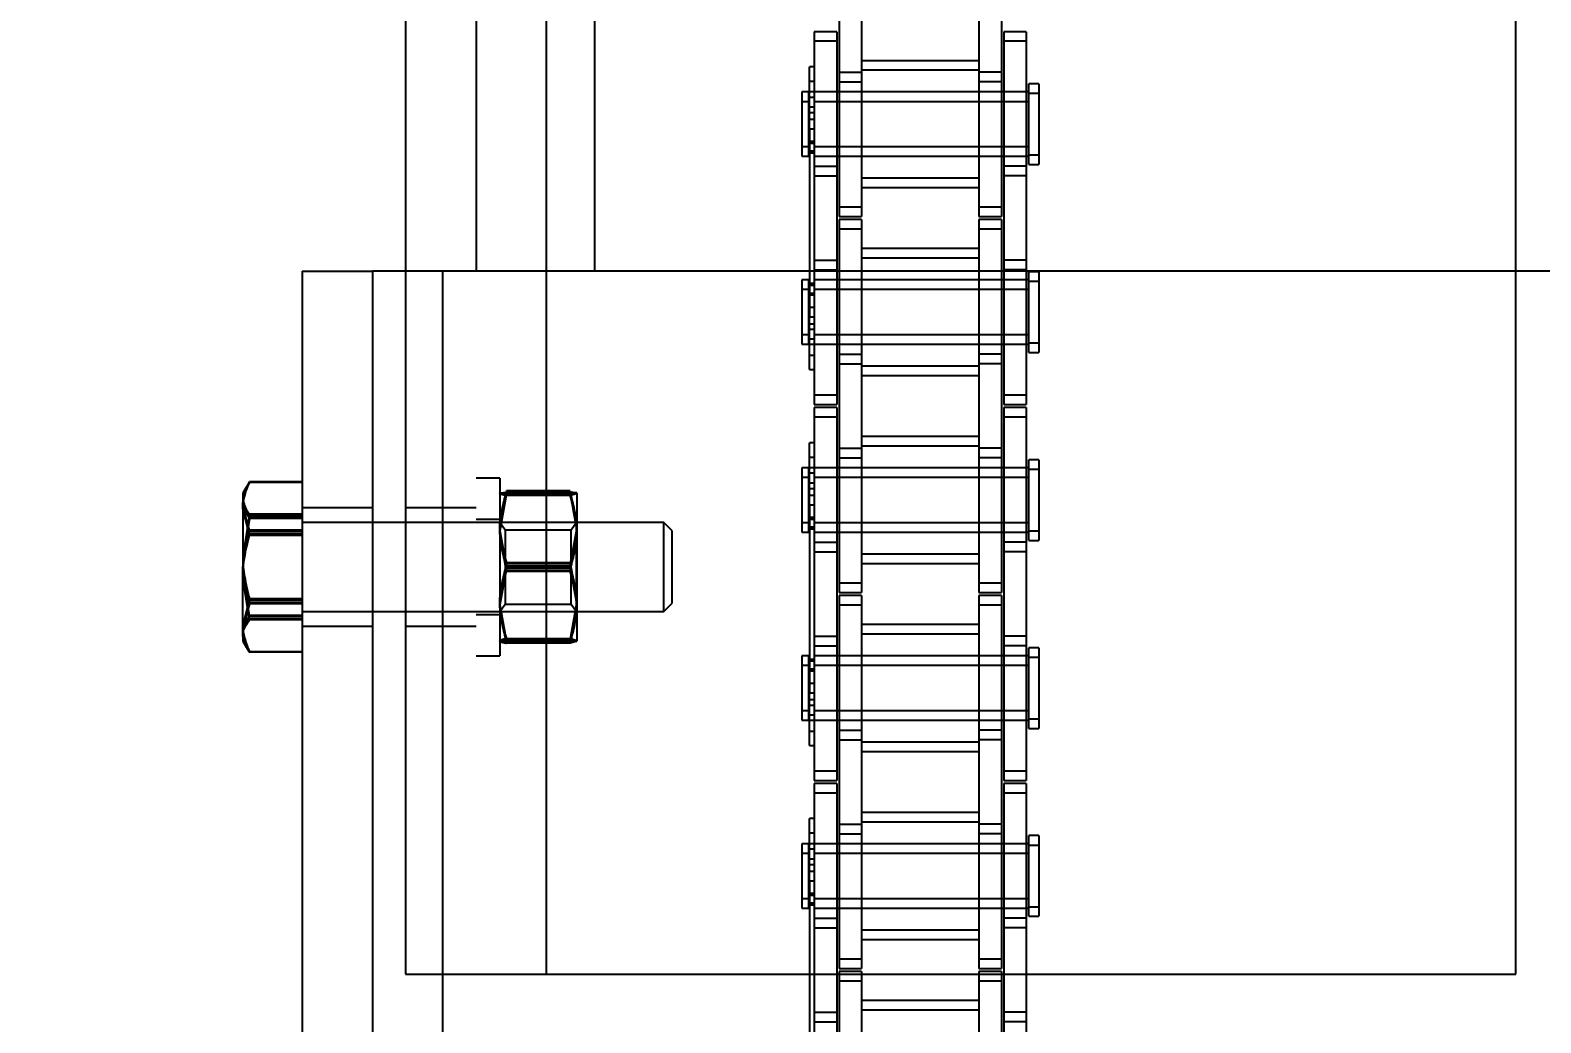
# Model space of a CAD drawing. Header units: metres. Extents: x 0 to 63075, y 0 to 44550.
# Drawn here: x 13743.6 to 13845.6, y 29426.5 to 29493.6 of the extents above; entities that cross this region are included whole.
import ezdxf

# ---------------------------------------------------------------- set-up
doc = ezdxf.new("R2010")
doc.units = ezdxf.units.M
doc.header["$LTSCALE"] = 75
doc.linetypes.add('HIDDEN2', pattern=[4.7625, 3.175, -1.5875])
for name, color, linetype in [('18_COTAS', 7, 'Continuous'), ('SDM', 7, 'Continuous'), ('SL1', 8, 'Continuous'), ('SL4', 4, 'Continuous'), ('ST1', 7, 'HIDDEN2')]:
    doc.layers.add(name, color=color, linetype=linetype)
doc.styles.add('ROMANS', font='ROMANS.SHX')
doc.dimstyles.new('75___1-75', dxfattribs={"dimscale": 75, "dimtxt": 2.5, "dimasz": 2, "dimexe": 1.5, "dimexo": 1, "dimgap": 0.5, "dimtad": 1, "dimdec": 0, "dimzin": 12, "dimtxsty": 'ROMANS', "dimcen": 0, "dimclrd": 256, "dimclre": 256, "dimclrt": 3, "dimazin": 3, "dimtfac": 1, "dimtdec": 0, "dimtmove": 0, "dimatfit": 0, "dimfxl": 1, "dimlwd": -1, "dimlwe": -1, "dimarcsym": 0})

# ---------------------------------------------------------------- blocks, each defined once
blk = doc.blocks.new('A$C1d93b9d1')
at = {"layer": 'SL1'}
for radius, start, end in [(1979, 150.48869, 76.2155), (1915.5, 151.39767, 77.94663), (1915.5, 151.39767, 77.48242), (1907.5, 151.51701, 77.89531)]:
    blk.add_arc((6031.73, 6950), radius, start, end, dxfattribs=at)
blk = doc.blocks.new('*D27')
at = {"layer": '18_COTAS', "transparency": 16777216}
for p, q in [((12131.24, 27878.33), (12131.24, 30705.37)), ((13913.74, 30509.57), (13913.74, 30705.37)), ((11981.24, 30592.87), (11122.31, 30592.87)), ((13913.74, 30592.87), (12131.24, 30592.87)), ((14063.74, 30592.87), (14213.74, 30592.87))]:
    blk.add_line(p, q, dxfattribs=at)
for points in [[(11981.24, 30617.87), (11981.24, 30567.87), (12131.24, 30592.87)], [(14063.74, 30617.87), (14063.74, 30567.87), (13913.74, 30592.87)]]:
    blk.add_solid(points, dxfattribs=at)
at = {"layer": 'Defpoints', "color": 0, "transparency": 16777216}
for p in [(13913.74, 30592.87), (13913.74, 30434.57), (12131.24, 27803.33)]:
    blk.add_point(p, dxfattribs=at)
at = {"layer": '18_COTAS', "color": 3, "transparency": 16777216, "insert": (11476.78, 30724.12), "char_height": 187.5, "attachment_point": 5, "style": 'ROMANS'}
blk.add_mtext('1782', dxfattribs=at)
blk = doc.blocks.new('A$C429c7d53')
at = {"layer": 'SL4'}
for p, q in [((48.23, 3289.74), (48.23, 2339.74)), ((57.76, 2339.74), (57.76, 3129.5)), ((123.23, 2339.74), (123.23, 3005.31)), ((41.24, 2387.24), (46, 2387.24)), ((41.24, 2387.24), (41.24, 2287.24)), ((46, 2387.24), (46, 2287.24)), ((48.23, 2387.24), (46, 2387.24)), ((262.77, 2387.24), (123.23, 2387.24)), ((37.46, 2372.62), (37.24, 2372.24)), ((37.24, 2372.24), (37.24, 2371.17)), ((37.68, 2372.95), (37.51, 2372.61)), ((41.24, 2372.99), (37.68, 2372.99)), ((41.24, 2372.99), (37.68, 2372.99)), ((41.24, 2372.95), (37.68, 2372.95)), ((37.68, 2369.38), (37.24, 2371.17)), ((37.24, 2371.17), (37.24, 2366.52)), ((48.23, 2370.24), (46, 2370.24)), ((41.24, 2369.38), (37.68, 2369.38)), ((37.68, 2363.67), (37.24, 2366.52)), ((37.24, 2362.59), (37.24, 2366.52)), ((46, 2364.24), (48.23, 2364.24)), ((41.24, 2363.67), (37.68, 2363.67)), ((37.24, 2362.59), (37.24, 2362.24)), ((37.24, 2362.24), (37.46, 2361.85)), ((37.46, 2361.85), (37.53, 2361.72)), ((41.24, 2361.52), (37.68, 2361.52)), ((41.24, 2361.49), (37.68, 2361.49)), ((41.24, 2361.48), (37.68, 2361.48)), ((48.23, 2339.74), (57.76, 2339.74)), ((50.76, 2334.74), (50.76, 2339.74)), ((57.76, 2339.74), (123.23, 2339.74)), ((75.51, 2339.74), (75.51, 2334.74)), ((75.84, 2339.74), (75.84, 2336.51)), ((77.36, 2339.74), (77.36, 2336.51)), ((77.52, 2339.74), (77.52, 2339.26)), ((79.03, 2339.74), (79.03, 2339.26)), ((86.96, 2339.74), (86.96, 2339.26)), ((88.49, 2339.74), (88.49, 2339.26)), ((88.64, 2339.74), (88.64, 2336.51)), ((90.16, 2339.74), (90.16, 2336.51)), ((79.03, 2339.26), (77.52, 2339.26)), ((77.52, 2339.26), (77.52, 2334.74)), ((79.03, 2339.26), (79.03, 2334.74)), ((88.49, 2339.26), (86.96, 2339.26)), ((86.96, 2339.26), (86.96, 2334.74)), ((88.49, 2339.26), (88.49, 2334.74)), ((86.96, 2337.95), (79.03, 2337.95)), ((75.84, 2336.51), (77.36, 2336.51)), ((75.84, 2336.51), (75.84, 2334.74)), ((77.36, 2336.51), (77.36, 2334.74)), ((86.96, 2337.3), (79.03, 2337.3)), ((90.16, 2336.51), (88.64, 2336.51)), ((88.64, 2336.51), (88.64, 2334.74)), ((90.16, 2336.51), (90.16, 2334.74))]:
    blk.add_line(p, q, dxfattribs=at)
for points, knots in [([(37.24, 2371.17), (37.24, 2371.21), (37.24, 2371.81), (37.47, 2372.4), (37.68, 2372.95)], [0, 0, 0, 0, 0.070201, 1, 1, 1, 1]), ([(37.24, 2366.52), (37.24, 2366.59), (37.24, 2367.56), (37.47, 2368.5), (37.68, 2369.38)], [0, 0, 0, 0, 0.070201, 1, 1, 1, 1]), ([(37.24, 2362.59), (37.24, 2362.68), (37.26, 2363.04), (37.5, 2363.39), (37.68, 2363.67)], [0, 0, 0, 0, 0.231849, 1, 1, 1, 1]), ([(37.68, 2361.52), (37.63, 2361.6), (37.37, 2361.95), (37.29, 2362.31), (37.24, 2362.59)], [0, 0, 0, 0, 0.211001, 1, 1, 1, 1])]:
    blk.add_open_spline(points, degree=3, knots=knots, dxfattribs=at)
at = {"layer": 'ST1'}
for p, q in [((53, 3339.74), (53, 2339.74)), ((61, 3339.74), (61, 2339.74)), ((57.76, 2339.74), (57.76, 3129.5)), ((77.52, 2406.36), (77.52, 2400.01)), ((79.03, 2406.36), (79.03, 2400.01)), ((86.96, 2406.36), (86.96, 2400.01)), ((88.49, 2406.36), (88.49, 2400.01)), ((75.84, 2403.41), (75.84, 2402.76)), ((77.36, 2403.41), (75.84, 2403.41)), ((77.36, 2403.41), (77.36, 2402.76)), ((88.64, 2403.41), (88.64, 2402.76)), ((90.16, 2403.41), (88.64, 2403.41)), ((90.16, 2403.41), (90.16, 2402.76)), ((75.84, 2402.76), (75.84, 2393.66)), ((77.36, 2402.76), (75.84, 2402.76)), ((77.36, 2402.76), (77.36, 2393.66)), ((88.64, 2402.76), (88.64, 2393.66)), ((90.16, 2402.76), (88.64, 2402.76)), ((90.16, 2402.76), (90.16, 2393.66)), ((75.51, 2400.07), (75.51, 2401.04)), ((75.84, 2401.04), (75.51, 2401.04)), ((86.96, 2401.45), (79.03, 2401.45)), ((86.96, 2400.8), (79.03, 2400.8)), ((75.51, 2400.07), (75.84, 2400.07)), ((75.51, 2396.84), (75.51, 2400.07)), ((77.52, 2400.67), (79.03, 2400.67)), ((77.52, 2400.01), (79.03, 2400.01)), ((77.52, 2400.01), (77.52, 2390.92)), ((79.03, 2400.01), (79.03, 2390.92)), ((88.49, 2400.67), (86.96, 2400.67)), ((88.49, 2400.01), (86.96, 2400.01)), ((86.96, 2400.01), (86.96, 2390.92)), ((88.49, 2400.01), (88.49, 2390.92)), ((90.34, 2399.23), (90.34, 2399.89)), ((91, 2399.89), (90.34, 2399.89)), ((91, 2399.89), (91, 2399.23)), ((75, 2399.34), (75, 2398.68)), ((75.47, 2399.34), (75, 2399.34)), ((75.47, 2398.68), (75.47, 2399.34)), ((75.84, 2398.97), (75.47, 2398.97)), ((77.36, 2399.34), (75.51, 2399.34)), ((90.34, 2399.34), (75.84, 2399.34)), ((79.03, 2399.34), (77.52, 2399.34)), ((86.96, 2399.34), (79.03, 2399.34)), ((88.49, 2399.34), (86.96, 2399.34)), ((90.16, 2399.34), (88.64, 2399.34)), ((90.34, 2394.44), (90.34, 2399.23)), ((91, 2399.23), (90.34, 2399.23)), ((91, 2399.23), (91, 2394.44)), ((75, 2398.68), (75, 2394.99)), ((75.47, 2398.68), (75, 2398.68)), ((75.47, 2394.99), (75.47, 2398.68)), ((75.84, 2398.31), (75.47, 2398.31)), ((75.51, 2397.94), (75.84, 2397.94)), ((77.36, 2398.68), (75.84, 2398.68)), ((90.34, 2398.68), (75.84, 2398.68)), ((79.03, 2398.68), (77.52, 2398.68)), ((86.96, 2398.68), (79.03, 2398.68)), ((88.49, 2398.68), (86.96, 2398.68)), ((90.16, 2398.68), (88.64, 2398.68)), ((75.51, 2397.49), (75.84, 2397.49)), ((75.51, 2396.84), (75.84, 2396.84)), ((75.51, 2396.84), (75.51, 2384.14)), ((75.47, 2396.01), (75.84, 2396.01)), ((75.51, 2395.87), (75.84, 2395.87)), ((75, 2395.65), (75.47, 2395.65)), ((75, 2394.99), (75.47, 2394.99)), ((75.47, 2395.36), (75.84, 2395.36)), ((75.51, 2395.22), (75.84, 2395.22)), ((75.84, 2395.65), (77.36, 2395.65)), ((75.84, 2395.65), (90.34, 2395.65)), ((75.84, 2394.99), (77.36, 2394.99)), ((75.84, 2394.99), (90.34, 2394.99)), ((77.52, 2395.65), (79.03, 2395.65)), ((77.52, 2394.99), (79.03, 2394.99)), ((79.03, 2395.65), (86.96, 2395.65)), ((79.03, 2394.99), (86.96, 2394.99)), ((86.96, 2395.65), (88.49, 2395.65)), ((86.96, 2394.99), (88.49, 2394.99)), ((88.64, 2395.65), (90.16, 2395.65)), ((88.64, 2394.99), (90.16, 2394.99)), ((90.34, 2395.09), (91, 2395.09)), ((75.84, 2394.32), (77.36, 2394.32)), ((75.84, 2393.66), (77.36, 2393.66)), ((75.84, 2393.66), (75.84, 2387.31)), ((77.36, 2393.66), (77.36, 2387.31)), ((90.16, 2394.32), (88.64, 2394.32)), ((90.16, 2393.66), (88.64, 2393.66)), ((88.64, 2393.66), (88.64, 2387.31)), ((90.16, 2393.66), (90.16, 2387.31)), ((90.34, 2394.44), (91, 2394.44)), ((79.03, 2393.53), (86.96, 2393.53)), ((79.03, 2392.88), (86.96, 2392.88)), ((77.52, 2391.57), (79.03, 2391.57)), ((86.96, 2391.57), (88.49, 2391.57)), ((77.52, 2390.92), (79.03, 2390.92)), ((77.52, 2390.71), (77.52, 2390.06)), ((79.03, 2390.71), (77.52, 2390.71)), ((79.03, 2390.71), (79.03, 2390.06)), ((86.96, 2390.92), (88.49, 2390.92)), ((86.96, 2390.71), (86.96, 2390.06)), ((88.49, 2390.71), (86.96, 2390.71)), ((88.49, 2390.71), (88.49, 2390.06)), ((77.52, 2390.06), (77.52, 2380.96)), ((79.03, 2390.06), (77.52, 2390.06)), ((79.03, 2390.06), (79.03, 2380.96)), ((86.96, 2390.06), (86.96, 2380.96)), ((88.49, 2390.06), (86.96, 2390.06)), ((88.49, 2390.06), (88.49, 2380.96)), ((86.96, 2388.75), (79.03, 2388.75)), ((75.84, 2387.97), (77.36, 2387.97)), ((86.96, 2388.1), (79.03, 2388.1)), ((90.16, 2387.97), (88.64, 2387.97)), ((50.76, 2387.24), (48.23, 2387.24)), ((50.76, 2287.24), (50.76, 2387.24)), ((123.23, 2387.24), (50.76, 2387.24)), ((50.76, 2339.74), (50.76, 2387.24)), ((75, 2386.64), (75, 2385.98)), ((75.47, 2386.64), (75, 2386.64)), ((75.47, 2385.98), (75.47, 2386.64)), ((75.84, 2387.31), (77.36, 2387.31)), ((75.84, 2387.31), (75.84, 2378.22)), ((77.36, 2386.64), (75.84, 2386.64)), ((90.34, 2386.64), (75.84, 2386.64)), ((77.36, 2387.31), (77.36, 2378.22)), ((79.03, 2386.64), (77.52, 2386.64)), ((86.96, 2386.64), (79.03, 2386.64)), ((88.49, 2386.64), (86.96, 2386.64)), ((90.16, 2387.31), (88.64, 2387.31)), ((88.64, 2387.31), (88.64, 2378.22)), ((90.16, 2386.64), (88.64, 2386.64)), ((90.16, 2387.31), (90.16, 2378.22)), ((90.34, 2386.53), (90.34, 2387.19)), ((91, 2387.19), (90.34, 2387.19)), ((90.34, 2381.74), (90.34, 2386.53)), ((91, 2386.53), (90.34, 2386.53)), ((91, 2387.19), (91, 2386.53)), ((91, 2386.53), (91, 2381.74)), ((75, 2385.98), (75, 2382.29)), ((75.47, 2385.98), (75, 2385.98)), ((75.84, 2386.27), (75.47, 2386.27)), ((75.47, 2382.29), (75.47, 2385.98)), ((75.84, 2385.61), (75.47, 2385.61)), ((75.51, 2386.41), (75.84, 2386.41)), ((75.51, 2385.75), (75.84, 2385.75)), ((77.36, 2385.98), (75.84, 2385.98)), ((90.34, 2385.98), (75.84, 2385.98)), ((79.03, 2385.98), (77.52, 2385.98)), ((86.96, 2385.98), (79.03, 2385.98)), ((88.49, 2385.98), (86.96, 2385.98)), ((90.16, 2385.98), (88.64, 2385.98)), ((75.51, 2384.79), (75.84, 2384.79)), ((75.51, 2384.14), (75.84, 2384.14)), ((75.51, 2380.58), (75.51, 2384.14)), ((75.51, 2383.68), (75.84, 2383.68)), ((75, 2382.95), (75.47, 2382.95)), ((75.47, 2383.31), (75.84, 2383.31)), ((75.47, 2382.66), (75.84, 2382.66)), ((75.84, 2382.95), (77.36, 2382.95)), ((75.84, 2382.95), (90.34, 2382.95)), ((77.52, 2382.95), (79.03, 2382.95)), ((79.03, 2382.95), (86.96, 2382.95)), ((86.96, 2382.95), (88.49, 2382.95)), ((88.64, 2382.95), (90.16, 2382.95)), ((90.34, 2382.39), (91, 2382.39)), ((75, 2382.29), (75.47, 2382.29)), ((75.51, 2382.29), (77.36, 2382.29)), ((75.51, 2381.56), (75.84, 2381.56)), ((75.84, 2382.29), (90.34, 2382.29)), ((77.52, 2382.29), (79.03, 2382.29)), ((77.52, 2381.62), (79.03, 2381.62)), ((79.03, 2382.29), (86.96, 2382.29)), ((86.96, 2382.29), (88.49, 2382.29)), ((88.49, 2381.62), (86.96, 2381.62)), ((88.64, 2382.29), (90.16, 2382.29)), ((90.34, 2381.74), (91, 2381.74)), ((75.51, 2380.58), (75.84, 2380.58)), ((77.52, 2380.96), (79.03, 2380.96)), ((77.52, 2380.96), (77.52, 2374.61)), ((79.03, 2380.83), (86.96, 2380.83)), ((79.03, 2380.96), (79.03, 2374.61)), ((88.49, 2380.96), (86.96, 2380.96)), ((86.96, 2380.96), (86.96, 2374.61)), ((88.49, 2380.96), (88.49, 2374.61)), ((79.03, 2380.18), (86.96, 2380.18)), ((75.84, 2378.87), (77.36, 2378.87)), ((88.64, 2378.87), (90.16, 2378.87)), ((75.84, 2378.22), (77.36, 2378.22)), ((75.84, 2378.01), (75.84, 2377.36)), ((77.36, 2378.01), (75.84, 2378.01)), ((75.84, 2377.36), (75.84, 2368.26)), ((77.36, 2377.36), (75.84, 2377.36)), ((77.36, 2378.01), (77.36, 2377.36)), ((77.36, 2377.36), (77.36, 2368.26)), ((88.64, 2378.22), (90.16, 2378.22)), ((88.64, 2378.01), (88.64, 2377.36)), ((90.16, 2378.01), (88.64, 2378.01)), ((88.64, 2377.36), (88.64, 2368.26)), ((90.16, 2377.36), (88.64, 2377.36)), ((90.16, 2378.01), (90.16, 2377.36)), ((90.16, 2377.36), (90.16, 2368.26)), ((75.51, 2374.67), (75.51, 2375.64)), ((75.84, 2375.64), (75.51, 2375.64)), ((77.52, 2375.27), (79.03, 2375.27)), ((86.96, 2376.05), (79.03, 2376.05)), ((86.96, 2375.4), (79.03, 2375.4)), ((88.49, 2375.27), (86.96, 2375.27)), ((75.51, 2374.67), (75.84, 2374.67)), ((75.51, 2371.44), (75.51, 2374.67)), ((77.52, 2374.61), (79.03, 2374.61)), ((77.52, 2374.61), (77.52, 2365.52)), ((79.03, 2374.61), (79.03, 2365.52)), ((88.49, 2374.61), (86.96, 2374.61)), ((86.96, 2374.61), (86.96, 2365.52)), ((88.49, 2374.61), (88.49, 2365.52)), ((90.34, 2373.83), (90.34, 2374.49)), ((91, 2374.49), (90.34, 2374.49)), ((91, 2374.49), (91, 2373.83)), ((54.6, 2373.24), (53, 2373.24)), ((54.6, 2373.24), (54.6, 2361.24)), ((75, 2373.94), (75, 2373.28)), ((75.47, 2373.94), (75, 2373.94)), ((75, 2373.28), (75, 2369.59)), ((75.47, 2373.28), (75, 2373.28)), ((75.47, 2373.28), (75.47, 2373.94)), ((75.84, 2373.57), (75.47, 2373.57)), ((75.47, 2369.59), (75.47, 2373.28)), ((77.36, 2373.94), (75.51, 2373.94)), ((90.34, 2373.94), (75.84, 2373.94)), ((77.36, 2373.28), (75.84, 2373.28)), ((90.34, 2373.28), (75.84, 2373.28)), ((79.03, 2373.94), (77.52, 2373.94)), ((79.03, 2373.28), (77.52, 2373.28)), ((86.96, 2373.94), (79.03, 2373.94)), ((86.96, 2373.28), (79.03, 2373.28)), ((88.49, 2373.94), (86.96, 2373.94)), ((88.49, 2373.28), (86.96, 2373.28)), ((90.16, 2373.94), (88.64, 2373.94)), ((90.16, 2373.28), (88.64, 2373.28)), ((90.34, 2369.04), (90.34, 2373.83)), ((91, 2373.83), (90.34, 2373.83)), ((91, 2373.83), (91, 2369.04)), ((37.53, 2372.75), (37.46, 2372.62)), ((37.55, 2372.78), (37.53, 2372.75)), ((37.68, 2372.99), (37.57, 2372.73)), ((37.68, 2372.99), (37.58, 2372.76)), ((41.24, 2372.97), (37.68, 2372.97)), ((55.04, 2372.38), (54.6, 2369.96)), ((55.04, 2372.27), (54.6, 2369.78)), ((54.6, 2372.24), (54.6, 2372.24)), ((54.6, 2372.24), (54.6, 2372.24)), ((54.6, 2372.24), (54.6, 2372.24)), ((55.04, 2372.2), (54.6, 2369.68)), ((59.35, 2372.38), (55.04, 2372.38)), ((59.35, 2372.35), (55.04, 2372.35)), ((59.35, 2372.27), (55.04, 2372.27)), ((59.35, 2372.27), (55.04, 2372.27)), ((59.35, 2372.21), (55.04, 2372.21)), ((59.35, 2372.2), (55.04, 2372.2)), ((59.35, 2372.38), (59.8, 2369.96)), ((59.35, 2372.27), (59.8, 2369.78)), ((59.35, 2372.2), (59.8, 2369.68)), ((59.79, 2372.24), (59.79, 2372.24)), ((59.8, 2372.24), (59.79, 2372.24)), ((59.8, 2372.24), (59.8, 2369.68)), ((59.8, 2372.24), (59.8, 2372.24)), ((75.84, 2372.91), (75.47, 2372.91)), ((75.51, 2372.54), (75.84, 2372.54)), ((37.68, 2369.72), (37.24, 2371.36)), ((37.68, 2369.67), (37.24, 2371.33)), ((37.68, 2369.51), (37.24, 2371.24)), ((46, 2371.24), (41.24, 2371.24)), ((53, 2371.24), (48.23, 2371.24)), ((59.35, 2372.11), (55.04, 2372.11)), ((59.35, 2372.08), (55.04, 2372.08)), ((75.51, 2372.09), (75.84, 2372.09)), ((75.51, 2371.44), (75.84, 2371.44)), ((75.51, 2371.44), (75.51, 2358.74)), ((37.68, 2370.81), (37.24, 2367.95)), ((37.68, 2370.7), (37.24, 2367.84)), ((37.68, 2370.56), (37.24, 2367.68)), ((37.68, 2370.51), (37.24, 2367.63)), ((41.24, 2370.81), (37.68, 2370.81)), ((41.24, 2370.7), (37.68, 2370.7)), ((41.24, 2370.56), (37.68, 2370.56)), ((41.24, 2370.51), (37.68, 2370.51)), ((46, 2370.24), (41.24, 2370.24)), ((65.68, 2370.24), (48.23, 2370.24)), ((54.6, 2370.44), (53, 2370.44)), ((54.95, 2369.74), (54.6, 2370.24)), ((59.77, 2370.24), (59.42, 2369.74)), ((59.77, 2370.24), (59.77, 2370.24)), ((59.77, 2364.24), (59.77, 2370.24)), ((59.8, 2370.24), (59.77, 2370.24)), ((65.68, 2364.45), (65.68, 2370.24)), ((66.24, 2369.68), (65.68, 2370.24)), ((75, 2370.25), (75.47, 2370.25)), ((75.47, 2370.61), (75.84, 2370.61)), ((75.51, 2370.47), (75.84, 2370.47)), ((75.84, 2370.25), (77.36, 2370.25)), ((75.84, 2370.25), (90.34, 2370.25)), ((77.52, 2370.25), (79.03, 2370.25)), ((79.03, 2370.25), (86.96, 2370.25)), ((86.96, 2370.25), (88.49, 2370.25)), ((88.64, 2370.25), (90.16, 2370.25)), ((41.24, 2369.72), (37.68, 2369.72)), ((41.24, 2369.67), (37.68, 2369.67)), ((41.24, 2369.51), (37.68, 2369.51)), ((55.04, 2367.31), (54.6, 2369.79)), ((55.04, 2366.94), (54.6, 2369.51)), ((54.95, 2369.74), (54.95, 2364.74)), ((59.42, 2369.74), (54.95, 2369.74)), ((59.35, 2367.31), (59.8, 2369.79)), ((59.35, 2366.94), (59.8, 2369.51)), ((59.42, 2364.74), (59.42, 2369.74)), ((59.8, 2369.68), (59.8, 2364.68)), ((66.24, 2364.79), (66.24, 2369.68)), ((75, 2369.59), (75.47, 2369.59)), ((75.47, 2369.96), (75.84, 2369.96)), ((75.51, 2369.82), (75.84, 2369.82)), ((75.84, 2369.59), (77.36, 2369.59)), ((75.84, 2369.59), (90.34, 2369.59)), ((77.52, 2369.59), (79.03, 2369.59)), ((79.03, 2369.59), (86.96, 2369.59)), ((86.96, 2369.59), (88.49, 2369.59)), ((88.64, 2369.59), (90.16, 2369.59)), ((90.34, 2369.69), (91, 2369.69)), ((75.84, 2368.92), (77.36, 2368.92)), ((75.84, 2368.26), (77.36, 2368.26)), ((75.84, 2368.26), (75.84, 2361.91)), ((77.36, 2368.26), (77.36, 2361.91)), ((79.03, 2368.13), (86.96, 2368.13)), ((90.16, 2368.92), (88.64, 2368.92)), ((90.16, 2368.26), (88.64, 2368.26)), ((88.64, 2368.26), (88.64, 2361.91)), ((90.16, 2368.26), (90.16, 2361.91)), ((90.34, 2369.04), (91, 2369.04)), ((55.04, 2367.53), (54.6, 2364.96)), ((55.04, 2367.3), (54.6, 2364.78)), ((55.04, 2367.16), (54.6, 2364.68)), ((59.35, 2367.53), (55.04, 2367.53)), ((59.35, 2367.48), (55.04, 2367.48)), ((59.35, 2367.31), (55.04, 2367.31)), ((59.35, 2367.3), (55.04, 2367.3)), ((59.35, 2367.18), (55.04, 2367.18)), ((59.35, 2367.16), (55.04, 2367.16)), ((59.35, 2367.53), (59.8, 2364.96)), ((59.35, 2367.3), (59.8, 2364.78)), ((59.35, 2367.16), (59.8, 2364.68)), ((79.03, 2367.48), (86.96, 2367.48)), ((37.68, 2363.96), (37.24, 2366.84)), ((37.68, 2363.92), (37.24, 2366.79)), ((37.68, 2363.77), (37.24, 2366.64)), ((59.35, 2367), (55.04, 2367)), ((59.35, 2366.94), (55.04, 2366.94)), ((77.52, 2366.17), (79.03, 2366.17)), ((86.96, 2366.17), (88.49, 2366.17)), ((37.68, 2365.09), (37.24, 2363.31)), ((41.24, 2365.09), (37.68, 2365.09)), ((77.52, 2365.52), (79.03, 2365.52)), ((77.52, 2365.31), (77.52, 2364.66)), ((79.03, 2365.31), (77.52, 2365.31)), ((79.03, 2365.31), (79.03, 2364.66)), ((86.96, 2365.52), (88.49, 2365.52)), ((86.96, 2365.31), (86.96, 2364.66)), ((88.49, 2365.31), (86.96, 2365.31)), ((88.49, 2365.31), (88.49, 2364.66)), ((37.68, 2364.97), (37.24, 2363.24)), ((37.68, 2364.81), (37.24, 2363.15)), ((37.68, 2364.76), (37.24, 2363.12)), ((41.24, 2364.97), (37.68, 2364.97)), ((41.24, 2364.81), (37.68, 2364.81)), ((41.24, 2364.76), (37.68, 2364.76)), ((41.24, 2364.24), (46, 2364.24)), ((48.23, 2364.24), (65.68, 2364.24)), ((53, 2364.04), (54.6, 2364.04)), ((55.04, 2362.27), (54.6, 2364.79)), ((54.6, 2364.24), (54.95, 2364.74)), ((55.04, 2362.1), (54.6, 2364.52)), ((54.95, 2364.74), (59.42, 2364.74)), ((59.35, 2362.27), (59.8, 2364.79)), ((59.35, 2362.1), (59.8, 2364.52)), ((59.42, 2364.74), (59.77, 2364.24)), ((59.77, 2364.24), (59.8, 2364.24)), ((59.8, 2364.68), (59.8, 2362.24)), ((65.68, 2364.24), (66.24, 2364.79)), ((65.68, 2364.24), (65.68, 2364.45)), ((77.52, 2364.66), (77.52, 2355.56)), ((79.03, 2364.66), (77.52, 2364.66)), ((79.03, 2364.66), (79.03, 2355.56)), ((86.96, 2364.66), (86.96, 2355.56)), ((88.49, 2364.66), (86.96, 2364.66)), ((88.49, 2364.66), (88.49, 2355.56)), ((41.24, 2363.96), (37.68, 2363.96)), ((41.24, 2363.92), (37.68, 2363.92)), ((41.24, 2363.77), (37.68, 2363.77)), ((41.24, 2363.24), (46, 2363.24)), ((48.23, 2363.24), (53, 2363.24)), ((86.96, 2363.35), (79.03, 2363.35)), ((37.5, 2361.82), (37.24, 2362.64)), ((54.6, 2362.24), (54.6, 2362.24)), ((59.35, 2362.39), (55.04, 2362.39)), ((59.35, 2362.36), (55.04, 2362.36)), ((59.35, 2362.27), (55.04, 2362.27)), ((59.35, 2362.27), (55.04, 2362.27)), ((59.35, 2362.21), (55.04, 2362.21)), ((59.35, 2362.2), (55.04, 2362.2)), ((59.35, 2362.12), (55.04, 2362.12)), ((59.35, 2362.1), (55.04, 2362.1)), ((59.76, 2362.21), (59.35, 2362.12)), ((59.76, 2362.2), (59.35, 2362.1)), ((59.79, 2362.23), (59.8, 2362.24)), ((59.79, 2362.23), (59.79, 2362.23)), ((59.8, 2362.24), (59.8, 2362.24)), ((75.84, 2362.57), (77.36, 2362.57)), ((86.96, 2362.7), (79.03, 2362.7)), ((90.16, 2362.57), (88.64, 2362.57)), ((37.53, 2361.72), (37.55, 2361.7)), ((41.24, 2361.51), (37.68, 2361.51)), ((53, 2361.24), (54.6, 2361.24)), ((75, 2361.24), (75, 2360.58)), ((75.47, 2361.24), (75, 2361.24)), ((75.47, 2360.58), (75.47, 2361.24)), ((75.51, 2361.01), (75.84, 2361.01)), ((75.84, 2361.91), (77.36, 2361.91)), ((75.84, 2361.91), (75.84, 2352.82)), ((77.36, 2361.24), (75.84, 2361.24)), ((90.34, 2361.24), (75.84, 2361.24)), ((77.36, 2361.91), (77.36, 2352.82)), ((79.03, 2361.24), (77.52, 2361.24)), ((86.96, 2361.24), (79.03, 2361.24)), ((88.49, 2361.24), (86.96, 2361.24)), ((90.16, 2361.91), (88.64, 2361.91)), ((88.64, 2361.91), (88.64, 2352.82)), ((90.16, 2361.24), (88.64, 2361.24)), ((90.16, 2361.91), (90.16, 2352.82)), ((90.34, 2361.13), (90.34, 2361.79)), ((91, 2361.79), (90.34, 2361.79)), ((90.34, 2356.34), (90.34, 2361.13)), ((91, 2361.13), (90.34, 2361.13)), ((91, 2361.79), (91, 2361.13)), ((91, 2361.13), (91, 2356.34)), ((75, 2360.58), (75, 2356.89)), ((75.47, 2360.58), (75, 2360.58)), ((75.84, 2360.87), (75.47, 2360.87)), ((75.47, 2356.89), (75.47, 2360.58)), ((75.84, 2360.21), (75.47, 2360.21)), ((75.51, 2360.35), (75.84, 2360.35)), ((77.36, 2360.58), (75.84, 2360.58)), ((90.34, 2360.58), (75.84, 2360.58)), ((79.03, 2360.58), (77.52, 2360.58)), ((86.96, 2360.58), (79.03, 2360.58)), ((88.49, 2360.58), (86.96, 2360.58)), ((90.16, 2360.58), (88.64, 2360.58)), ((75.51, 2359.39), (75.84, 2359.39)), ((75.47, 2357.91), (75.84, 2357.91)), ((75.51, 2358.74), (75.84, 2358.74)), ((75.51, 2355.18), (75.51, 2358.74)), ((75.51, 2358.28), (75.84, 2358.28)), ((75, 2357.55), (75.47, 2357.55)), ((75, 2356.89), (75.47, 2356.89)), ((75.47, 2357.26), (75.84, 2357.26)), ((75.51, 2356.89), (77.36, 2356.89)), ((75.84, 2357.55), (77.36, 2357.55)), ((75.84, 2357.55), (90.34, 2357.55)), ((75.84, 2356.89), (90.34, 2356.89)), ((77.52, 2357.55), (79.03, 2357.55)), ((77.52, 2356.89), (79.03, 2356.89)), ((79.03, 2357.55), (86.96, 2357.55)), ((79.03, 2356.89), (86.96, 2356.89)), ((86.96, 2357.55), (88.49, 2357.55)), ((86.96, 2356.89), (88.49, 2356.89)), ((88.64, 2357.55), (90.16, 2357.55)), ((88.64, 2356.89), (90.16, 2356.89)), ((90.34, 2356.99), (91, 2356.99)), ((75.51, 2356.16), (75.84, 2356.16)), ((77.52, 2356.22), (79.03, 2356.22)), ((88.49, 2356.22), (86.96, 2356.22)), ((90.34, 2356.34), (91, 2356.34)), ((75.51, 2355.18), (75.84, 2355.18)), ((77.52, 2355.56), (79.03, 2355.56)), ((77.52, 2355.56), (77.52, 2349.21)), ((79.03, 2355.43), (86.96, 2355.43)), ((79.03, 2355.56), (79.03, 2349.21)), ((88.49, 2355.56), (86.96, 2355.56)), ((86.96, 2355.56), (86.96, 2349.21)), ((88.49, 2355.56), (88.49, 2349.21)), ((79.03, 2354.78), (86.96, 2354.78)), ((75.84, 2353.47), (77.36, 2353.47)), ((75.84, 2352.82), (77.36, 2352.82)), ((88.64, 2353.47), (90.16, 2353.47)), ((88.64, 2352.82), (90.16, 2352.82)), ((75.84, 2352.61), (75.84, 2351.96)), ((77.36, 2352.61), (75.84, 2352.61)), ((75.84, 2351.96), (75.84, 2342.86)), ((77.36, 2351.96), (75.84, 2351.96)), ((77.36, 2352.61), (77.36, 2351.96)), ((77.36, 2351.96), (77.36, 2342.86)), ((88.64, 2352.61), (88.64, 2351.96)), ((90.16, 2352.61), (88.64, 2352.61)), ((88.64, 2351.96), (88.64, 2342.86)), ((90.16, 2351.96), (88.64, 2351.96)), ((90.16, 2352.61), (90.16, 2351.96)), ((90.16, 2351.96), (90.16, 2342.86)), ((75.51, 2349.27), (75.51, 2350.24)), ((75.84, 2350.24), (75.51, 2350.24)), ((77.52, 2349.87), (79.03, 2349.87)), ((86.96, 2350.65), (79.03, 2350.65)), ((86.96, 2350), (79.03, 2350)), ((88.49, 2349.87), (86.96, 2349.87)), ((75.51, 2349.27), (75.84, 2349.27)), ((75.51, 2346.04), (75.51, 2349.27)), ((77.52, 2349.21), (79.03, 2349.21)), ((77.52, 2349.21), (77.52, 2340.12)), ((79.03, 2349.21), (79.03, 2340.12)), ((88.49, 2349.21), (86.96, 2349.21)), ((86.96, 2349.21), (86.96, 2340.12)), ((88.49, 2349.21), (88.49, 2340.12)), ((90.34, 2348.43), (90.34, 2349.09)), ((91, 2349.09), (90.34, 2349.09)), ((91, 2349.09), (91, 2348.43)), ((75, 2348.54), (75, 2347.88)), ((75.47, 2348.54), (75, 2348.54)), ((75, 2347.88), (75, 2344.19)), ((75.47, 2347.88), (75, 2347.88)), ((75.47, 2347.88), (75.47, 2348.54)), ((75.84, 2348.17), (75.47, 2348.17)), ((75.47, 2344.19), (75.47, 2347.88)), ((77.36, 2348.54), (75.51, 2348.54)), ((90.34, 2348.54), (75.84, 2348.54)), ((77.36, 2347.88), (75.84, 2347.88)), ((90.34, 2347.88), (75.84, 2347.88)), ((79.03, 2348.54), (77.52, 2348.54)), ((79.03, 2347.88), (77.52, 2347.88)), ((86.96, 2348.54), (79.03, 2348.54)), ((86.96, 2347.88), (79.03, 2347.88)), ((88.49, 2348.54), (86.96, 2348.54)), ((88.49, 2347.88), (86.96, 2347.88)), ((90.16, 2348.54), (88.64, 2348.54)), ((90.16, 2347.88), (88.64, 2347.88)), ((90.34, 2343.64), (90.34, 2348.43)), ((91, 2348.43), (90.34, 2348.43)), ((91, 2348.43), (91, 2343.64)), ((75.84, 2347.51), (75.47, 2347.51)), ((75.51, 2347.14), (75.84, 2347.14)), ((75.51, 2346.69), (75.84, 2346.69)), ((75.51, 2346.04), (75.51, 2339.74)), ((75.51, 2346.04), (75.84, 2346.04)), ((75, 2344.85), (75.47, 2344.85)), ((75.47, 2345.21), (75.84, 2345.21)), ((75.51, 2345.07), (75.84, 2345.07)), ((75.84, 2344.85), (77.36, 2344.85)), ((75.84, 2344.85), (90.34, 2344.85)), ((77.52, 2344.85), (79.03, 2344.85)), ((79.03, 2344.85), (86.96, 2344.85)), ((86.96, 2344.85), (88.49, 2344.85)), ((88.64, 2344.85), (90.16, 2344.85)), ((75, 2344.19), (75.47, 2344.19)), ((75.47, 2344.56), (75.84, 2344.56)), ((75.51, 2344.42), (75.84, 2344.42)), ((75.84, 2344.19), (77.36, 2344.19)), ((75.84, 2344.19), (90.34, 2344.19)), ((77.52, 2344.19), (79.03, 2344.19)), ((79.03, 2344.19), (86.96, 2344.19)), ((86.96, 2344.19), (88.49, 2344.19)), ((88.64, 2344.19), (90.16, 2344.19)), ((90.34, 2344.29), (91, 2344.29)), ((90.34, 2343.64), (91, 2343.64)), ((75.84, 2343.52), (77.36, 2343.52)), ((75.84, 2342.86), (77.36, 2342.86)), ((75.84, 2342.86), (75.84, 2339.74)), ((77.36, 2342.86), (77.36, 2339.74)), ((79.03, 2342.73), (86.96, 2342.73)), ((90.16, 2343.52), (88.64, 2343.52)), ((90.16, 2342.86), (88.64, 2342.86)), ((88.64, 2342.86), (88.64, 2339.74)), ((90.16, 2342.86), (90.16, 2339.74)), ((79.03, 2342.08), (86.96, 2342.08)), ((77.52, 2340.77), (79.03, 2340.77)), ((86.96, 2340.77), (88.49, 2340.77)), ((77.52, 2340.12), (79.03, 2340.12)), ((77.52, 2339.91), (77.52, 2339.74)), ((79.03, 2339.91), (77.52, 2339.91)), ((79.03, 2339.91), (79.03, 2339.74)), ((86.96, 2340.12), (88.49, 2340.12)), ((86.96, 2339.91), (86.96, 2339.74)), ((88.49, 2339.91), (86.96, 2339.91)), ((88.49, 2339.91), (88.49, 2339.74)), ((75.84, 2337.17), (77.36, 2337.17)), ((75.84, 2336.51), (77.36, 2336.51)), ((90.16, 2337.17), (88.64, 2337.17)), ((90.16, 2336.51), (88.64, 2336.51))]:
    blk.add_line(p, q, dxfattribs=at)
for points, knots in [([(37.24, 2371.36), (37.24, 2371.4), (37.24, 2371.95), (37.47, 2372.49), (37.68, 2372.99)], [0, 0, 0, 0, 0.070201, 1, 1, 1, 1]), ([(37.24, 2371.33), (37.24, 2371.37), (37.24, 2371.93), (37.47, 2372.48), (37.68, 2372.99)], [0, 0, 0, 0, 0.070201, 1, 1, 1, 1]), ([(37.24, 2371.24), (37.24, 2371.28), (37.24, 2371.86), (37.47, 2372.44), (37.68, 2372.97)], [0, 0, 0, 0, 0.070201, 1, 1, 1, 1]), ([(37.53, 2372.66), (37.42, 2372.47), (37.25, 2372.2), (37.24, 2371.92), (37.24, 2371.84)], [0, 0, 0, 0, 0.679674, 1, 1, 1, 1]), ([(37.51, 2372.61), (37.41, 2372.45), (37.25, 2372.21), (37.24, 2371.96), (37.24, 2371.88)], [0, 0, 0, 0, 0.657342, 1, 1, 1, 1]), ([(37.44, 2372.44), (37.37, 2372.31), (37.24, 2372.08), (37.24, 2371.85), (37.24, 2371.75)], [0, 0, 0, 0, 0.57783, 1, 1, 1, 1]), ([(37.42, 2372.41), (37.36, 2372.29), (37.24, 2372.08), (37.24, 2371.87), (37.24, 2371.77)], [0, 0, 0, 0, 0.5577707, 1, 1, 1, 1]), ([(54.6, 2372.24), (54.6, 2372.24), (54.63, 2372.25), (54.87, 2372.27), (55.04, 2372.27)], [0, 0, 0, 0, 0.268634, 1, 1, 1, 1]), ([(54.6, 2369.79), (54.6, 2369.85), (54.6, 2370.69), (54.83, 2371.51), (55.04, 2372.27)], [0, 0, 0, 0, 0.070201, 1, 1, 1, 1]), ([(55.04, 2372.2), (54.98, 2372.2), (54.71, 2372.22), (54.65, 2372.23), (54.6, 2372.24)], [0, 0, 0, 0, 0.257551, 1, 1, 1, 1]), ([(54.6, 2372.23), (54.6, 2372.22), (54.63, 2372.17), (54.87, 2372.12), (55.04, 2372.08)], [0, 0, 0, 0, 0.268634, 1, 1, 1, 1]), ([(54.6, 2372.23), (54.6, 2372.22), (54.63, 2372.18), (54.87, 2372.14), (55.04, 2372.11)], [0, 0, 0, 0, 0.268634, 1, 1, 1, 1]), ([(59.8, 2372.24), (59.79, 2372.24), (59.77, 2372.25), (59.53, 2372.27), (59.35, 2372.27)], [0, 0, 0, 0, 0.268634, 1, 1, 1, 1]), ([(59.8, 2369.79), (59.8, 2369.85), (59.79, 2370.69), (59.56, 2371.51), (59.35, 2372.27)], [0, 0, 0, 0, 0.070201, 1, 1, 1, 1]), ([(59.35, 2372.2), (59.42, 2372.2), (59.68, 2372.22), (59.75, 2372.23), (59.8, 2372.24)], [0, 0, 0, 0, 0.2575513, 1, 1, 1, 1]), ([(59.8, 2372.23), (59.79, 2372.22), (59.77, 2372.17), (59.53, 2372.12), (59.35, 2372.08)], [0, 0, 0, 0, 0.268634, 1, 1, 1, 1]), ([(59.8, 2372.23), (59.79, 2372.22), (59.77, 2372.18), (59.53, 2372.14), (59.35, 2372.11)], [0, 0, 0, 0, 0.268634, 1, 1, 1, 1]), ([(37.24, 2371.88), (37.29, 2371.59), (37.37, 2371.23), (37.63, 2370.88), (37.68, 2370.81)], [0, 0, 0, 0, 0.7889992, 1, 1, 1, 1]), ([(37.24, 2371.84), (37.29, 2371.53), (37.37, 2371.15), (37.63, 2370.78), (37.68, 2370.7)], [0, 0, 0, 0, 0.788999, 1, 1, 1, 1]), ([(37.24, 2371.77), (37.29, 2371.45), (37.37, 2371.04), (37.63, 2370.64), (37.68, 2370.56)], [0, 0, 0, 0, 0.788999, 1, 1, 1, 1]), ([(37.24, 2371.75), (37.29, 2371.42), (37.37, 2371), (37.63, 2370.6), (37.68, 2370.51)], [0, 0, 0, 0, 0.788999, 1, 1, 1, 1]), ([(54.6, 2369.51), (54.6, 2369.57), (54.6, 2370.44), (54.83, 2371.29), (55.04, 2372.08)], [0, 0, 0, 0, 0.0702006, 1, 1, 1, 1]), ([(59.8, 2369.51), (59.8, 2369.57), (59.79, 2370.44), (59.56, 2371.29), (59.35, 2372.08)], [0, 0, 0, 0, 0.070201, 1, 1, 1, 1]), ([(37.24, 2366.84), (37.24, 2366.91), (37.24, 2367.88), (37.47, 2368.83), (37.68, 2369.72)], [0, 0, 0, 0, 0.070201, 1, 1, 1, 1]), ([(37.24, 2366.79), (37.24, 2366.86), (37.24, 2367.83), (37.47, 2368.78), (37.68, 2369.67)], [0, 0, 0, 0, 0.070201, 1, 1, 1, 1]), ([(37.24, 2366.64), (37.24, 2366.71), (37.24, 2367.68), (37.47, 2368.62), (37.68, 2369.51)], [0, 0, 0, 0, 0.070201, 1, 1, 1, 1]), ([(54.6, 2369.96), (54.6, 2369.9), (54.6, 2369.08), (54.83, 2368.28), (55.04, 2367.53)], [0, 0, 0, 0, 0.070201, 1, 1, 1, 1]), ([(54.6, 2369.78), (54.6, 2369.72), (54.6, 2368.89), (54.83, 2368.06), (55.04, 2367.3)], [0, 0, 0, 0, 0.0702006, 1, 1, 1, 1]), ([(54.6, 2369.68), (54.6, 2369.62), (54.6, 2368.77), (54.83, 2367.94), (55.04, 2367.16)], [0, 0, 0, 0, 0.070201, 1, 1, 1, 1]), ([(59.8, 2369.96), (59.8, 2369.9), (59.79, 2369.08), (59.56, 2368.28), (59.35, 2367.53)], [0, 0, 0, 0, 0.070201, 1, 1, 1, 1]), ([(59.8, 2369.78), (59.8, 2369.72), (59.79, 2368.89), (59.56, 2368.06), (59.35, 2367.3)], [0, 0, 0, 0, 0.070201, 1, 1, 1, 1]), ([(59.8, 2369.68), (59.8, 2369.62), (59.79, 2368.77), (59.56, 2367.94), (59.35, 2367.16)], [0, 0, 0, 0, 0.070201, 1, 1, 1, 1]), ([(37.24, 2367.95), (37.24, 2367.88), (37.24, 2366.92), (37.47, 2365.97), (37.68, 2365.09)], [0, 0, 0, 0, 0.070201, 1, 1, 1, 1]), ([(37.24, 2367.84), (37.24, 2367.77), (37.24, 2366.8), (37.47, 2365.85), (37.68, 2364.97)], [0, 0, 0, 0, 0.070201, 1, 1, 1, 1]), ([(37.24, 2367.68), (37.24, 2367.61), (37.24, 2366.64), (37.47, 2365.69), (37.68, 2364.81)], [0, 0, 0, 0, 0.070201, 1, 1, 1, 1]), ([(37.24, 2367.63), (37.24, 2367.56), (37.24, 2366.59), (37.47, 2365.64), (37.68, 2364.76)], [0, 0, 0, 0, 0.070201, 1, 1, 1, 1]), ([(54.6, 2364.79), (54.6, 2364.85), (54.6, 2365.7), (54.83, 2366.54), (55.04, 2367.31)], [0, 0, 0, 0, 0.070201, 1, 1, 1, 1]), ([(59.8, 2364.79), (59.8, 2364.85), (59.79, 2365.7), (59.56, 2366.54), (59.35, 2367.31)], [0, 0, 0, 0, 0.070201, 1, 1, 1, 1]), ([(54.6, 2364.52), (54.6, 2364.58), (54.6, 2365.39), (54.83, 2366.2), (55.04, 2366.94)], [0, 0, 0, 0, 0.070201, 1, 1, 1, 1]), ([(59.8, 2364.52), (59.8, 2364.58), (59.79, 2365.39), (59.56, 2366.2), (59.35, 2366.94)], [0, 0, 0, 0, 0.070201, 1, 1, 1, 1]), ([(54.6, 2364.96), (54.6, 2364.9), (54.6, 2364.03), (54.83, 2363.18), (55.04, 2362.39)], [0, 0, 0, 0, 0.0702006, 1, 1, 1, 1]), ([(54.6, 2364.78), (54.6, 2364.72), (54.6, 2363.87), (54.83, 2363.04), (55.04, 2362.27)], [0, 0, 0, 0, 0.070201, 1, 1, 1, 1]), ([(54.6, 2364.68), (54.6, 2364.62), (54.6, 2363.79), (54.83, 2362.96), (55.04, 2362.2)], [0, 0, 0, 0, 0.070201, 1, 1, 1, 1]), ([(59.8, 2364.96), (59.8, 2364.9), (59.79, 2364.03), (59.56, 2363.18), (59.35, 2362.39)], [0, 0, 0, 0, 0.070201, 1, 1, 1, 1]), ([(59.8, 2364.78), (59.8, 2364.72), (59.79, 2363.87), (59.56, 2363.04), (59.35, 2362.27)], [0, 0, 0, 0, 0.070201, 1, 1, 1, 1]), ([(59.8, 2364.68), (59.8, 2364.62), (59.79, 2363.79), (59.56, 2362.96), (59.35, 2362.2)], [0, 0, 0, 0, 0.070201, 1, 1, 1, 1]), ([(37.24, 2362.72), (37.24, 2362.82), (37.26, 2363.24), (37.5, 2363.65), (37.68, 2363.96)], [0, 0, 0, 0, 0.231849, 1, 1, 1, 1]), ([(37.24, 2362.7), (37.24, 2362.8), (37.26, 2363.21), (37.5, 2363.61), (37.68, 2363.92)], [0, 0, 0, 0, 0.2318493, 1, 1, 1, 1]), ([(37.24, 2362.64), (37.24, 2362.73), (37.26, 2363.11), (37.5, 2363.49), (37.68, 2363.77)], [0, 0, 0, 0, 0.231849, 1, 1, 1, 1]), ([(37.24, 2363.31), (37.24, 2363.27), (37.24, 2362.66), (37.47, 2362.07), (37.68, 2361.52)], [0, 0, 0, 0, 0.070201, 1, 1, 1, 1]), ([(37.24, 2363.24), (37.24, 2363.2), (37.24, 2362.61), (37.47, 2362.04), (37.68, 2361.51)], [0, 0, 0, 0, 0.070201, 1, 1, 1, 1]), ([(37.24, 2363.15), (37.24, 2363.11), (37.24, 2362.55), (37.47, 2362), (37.68, 2361.49)], [0, 0, 0, 0, 0.070201, 1, 1, 1, 1]), ([(37.24, 2363.12), (37.24, 2363.08), (37.24, 2362.53), (37.47, 2361.99), (37.68, 2361.48)], [0, 0, 0, 0, 0.070201, 1, 1, 1, 1]), ([(37.68, 2361.48), (37.63, 2361.57), (37.37, 2361.97), (37.29, 2362.39), (37.24, 2362.72)], [0, 0, 0, 0, 0.211001, 1, 1, 1, 1]), ([(37.68, 2361.49), (37.63, 2361.57), (37.37, 2361.97), (37.29, 2362.38), (37.24, 2362.7)], [0, 0, 0, 0, 0.211001, 1, 1, 1, 1]), ([(55.04, 2362.39), (54.98, 2362.38), (54.71, 2362.33), (54.65, 2362.28), (54.6, 2362.24)], [0, 0, 0, 0, 0.257551, 1, 1, 1, 1]), ([(55.04, 2362.36), (54.98, 2362.35), (54.71, 2362.31), (54.65, 2362.27), (54.6, 2362.24)], [0, 0, 0, 0, 0.257551, 1, 1, 1, 1]), ([(54.6, 2362.24), (54.6, 2362.24), (54.63, 2362.25), (54.87, 2362.27), (55.04, 2362.27)], [0, 0, 0, 0, 0.2686336, 1, 1, 1, 1]), ([(55.04, 2362.2), (54.98, 2362.2), (54.71, 2362.22), (54.65, 2362.23), (54.6, 2362.24)], [0, 0, 0, 0, 0.257551, 1, 1, 1, 1]), ([(54.61, 2362.23), (54.61, 2362.22), (54.64, 2362.18), (54.86, 2362.13), (55.04, 2362.1)], [0, 0, 0, 0, 0.1984337, 1, 1, 1, 1]), ([(54.61, 2362.23), (54.61, 2362.23), (54.64, 2362.19), (54.87, 2362.15), (55.04, 2362.12)], [0, 0, 0, 0, 0.21274, 1, 1, 1, 1]), ([(59.35, 2362.39), (59.42, 2362.38), (59.68, 2362.33), (59.75, 2362.28), (59.8, 2362.24)], [0, 0, 0, 0, 0.257551, 1, 1, 1, 1]), ([(59.35, 2362.36), (59.42, 2362.35), (59.68, 2362.31), (59.75, 2362.27), (59.8, 2362.24)], [0, 0, 0, 0, 0.257551, 1, 1, 1, 1]), ([(59.8, 2362.24), (59.79, 2362.24), (59.77, 2362.25), (59.53, 2362.27), (59.35, 2362.27)], [0, 0, 0, 0, 0.2686336, 1, 1, 1, 1]), ([(59.35, 2362.2), (59.42, 2362.2), (59.68, 2362.22), (59.75, 2362.23), (59.8, 2362.24)], [0, 0, 0, 0, 0.257551, 1, 1, 1, 1])]:
    blk.add_open_spline(points, degree=3, knots=knots, dxfattribs=at)

msp = doc.modelspace()

# ---------------------------------------------------------------- block references
at = {"layer": 'SDM'}
for name, p in [('A$C1d93b9d1', (8259.51, 24302.83)), ('A$C429c7d53', (13720.74, 27090.07))]:
    msp.add_blockref(name, p, dxfattribs=at)

# ---------------------------------------------------------------- dimensions: what is measured, and where the dimension line sits
at = {"layer": '18_COTAS'}
dim = msp.add_linear_dim(base=(13913.73996451, 30592.87116724), p1=(12131.23996451, 27803.3334565), p2=(13913.73996451, 30434.56595658), dimstyle='75___1-75', dxfattribs=at)
dim.commit()
dim.dimension.update_dxf_attribs({"geometry": '*D27', "text_midpoint": (11476.77567879, 30592.87116724), "dimtype": 160})

doc.saveas('drawing.dxf')
